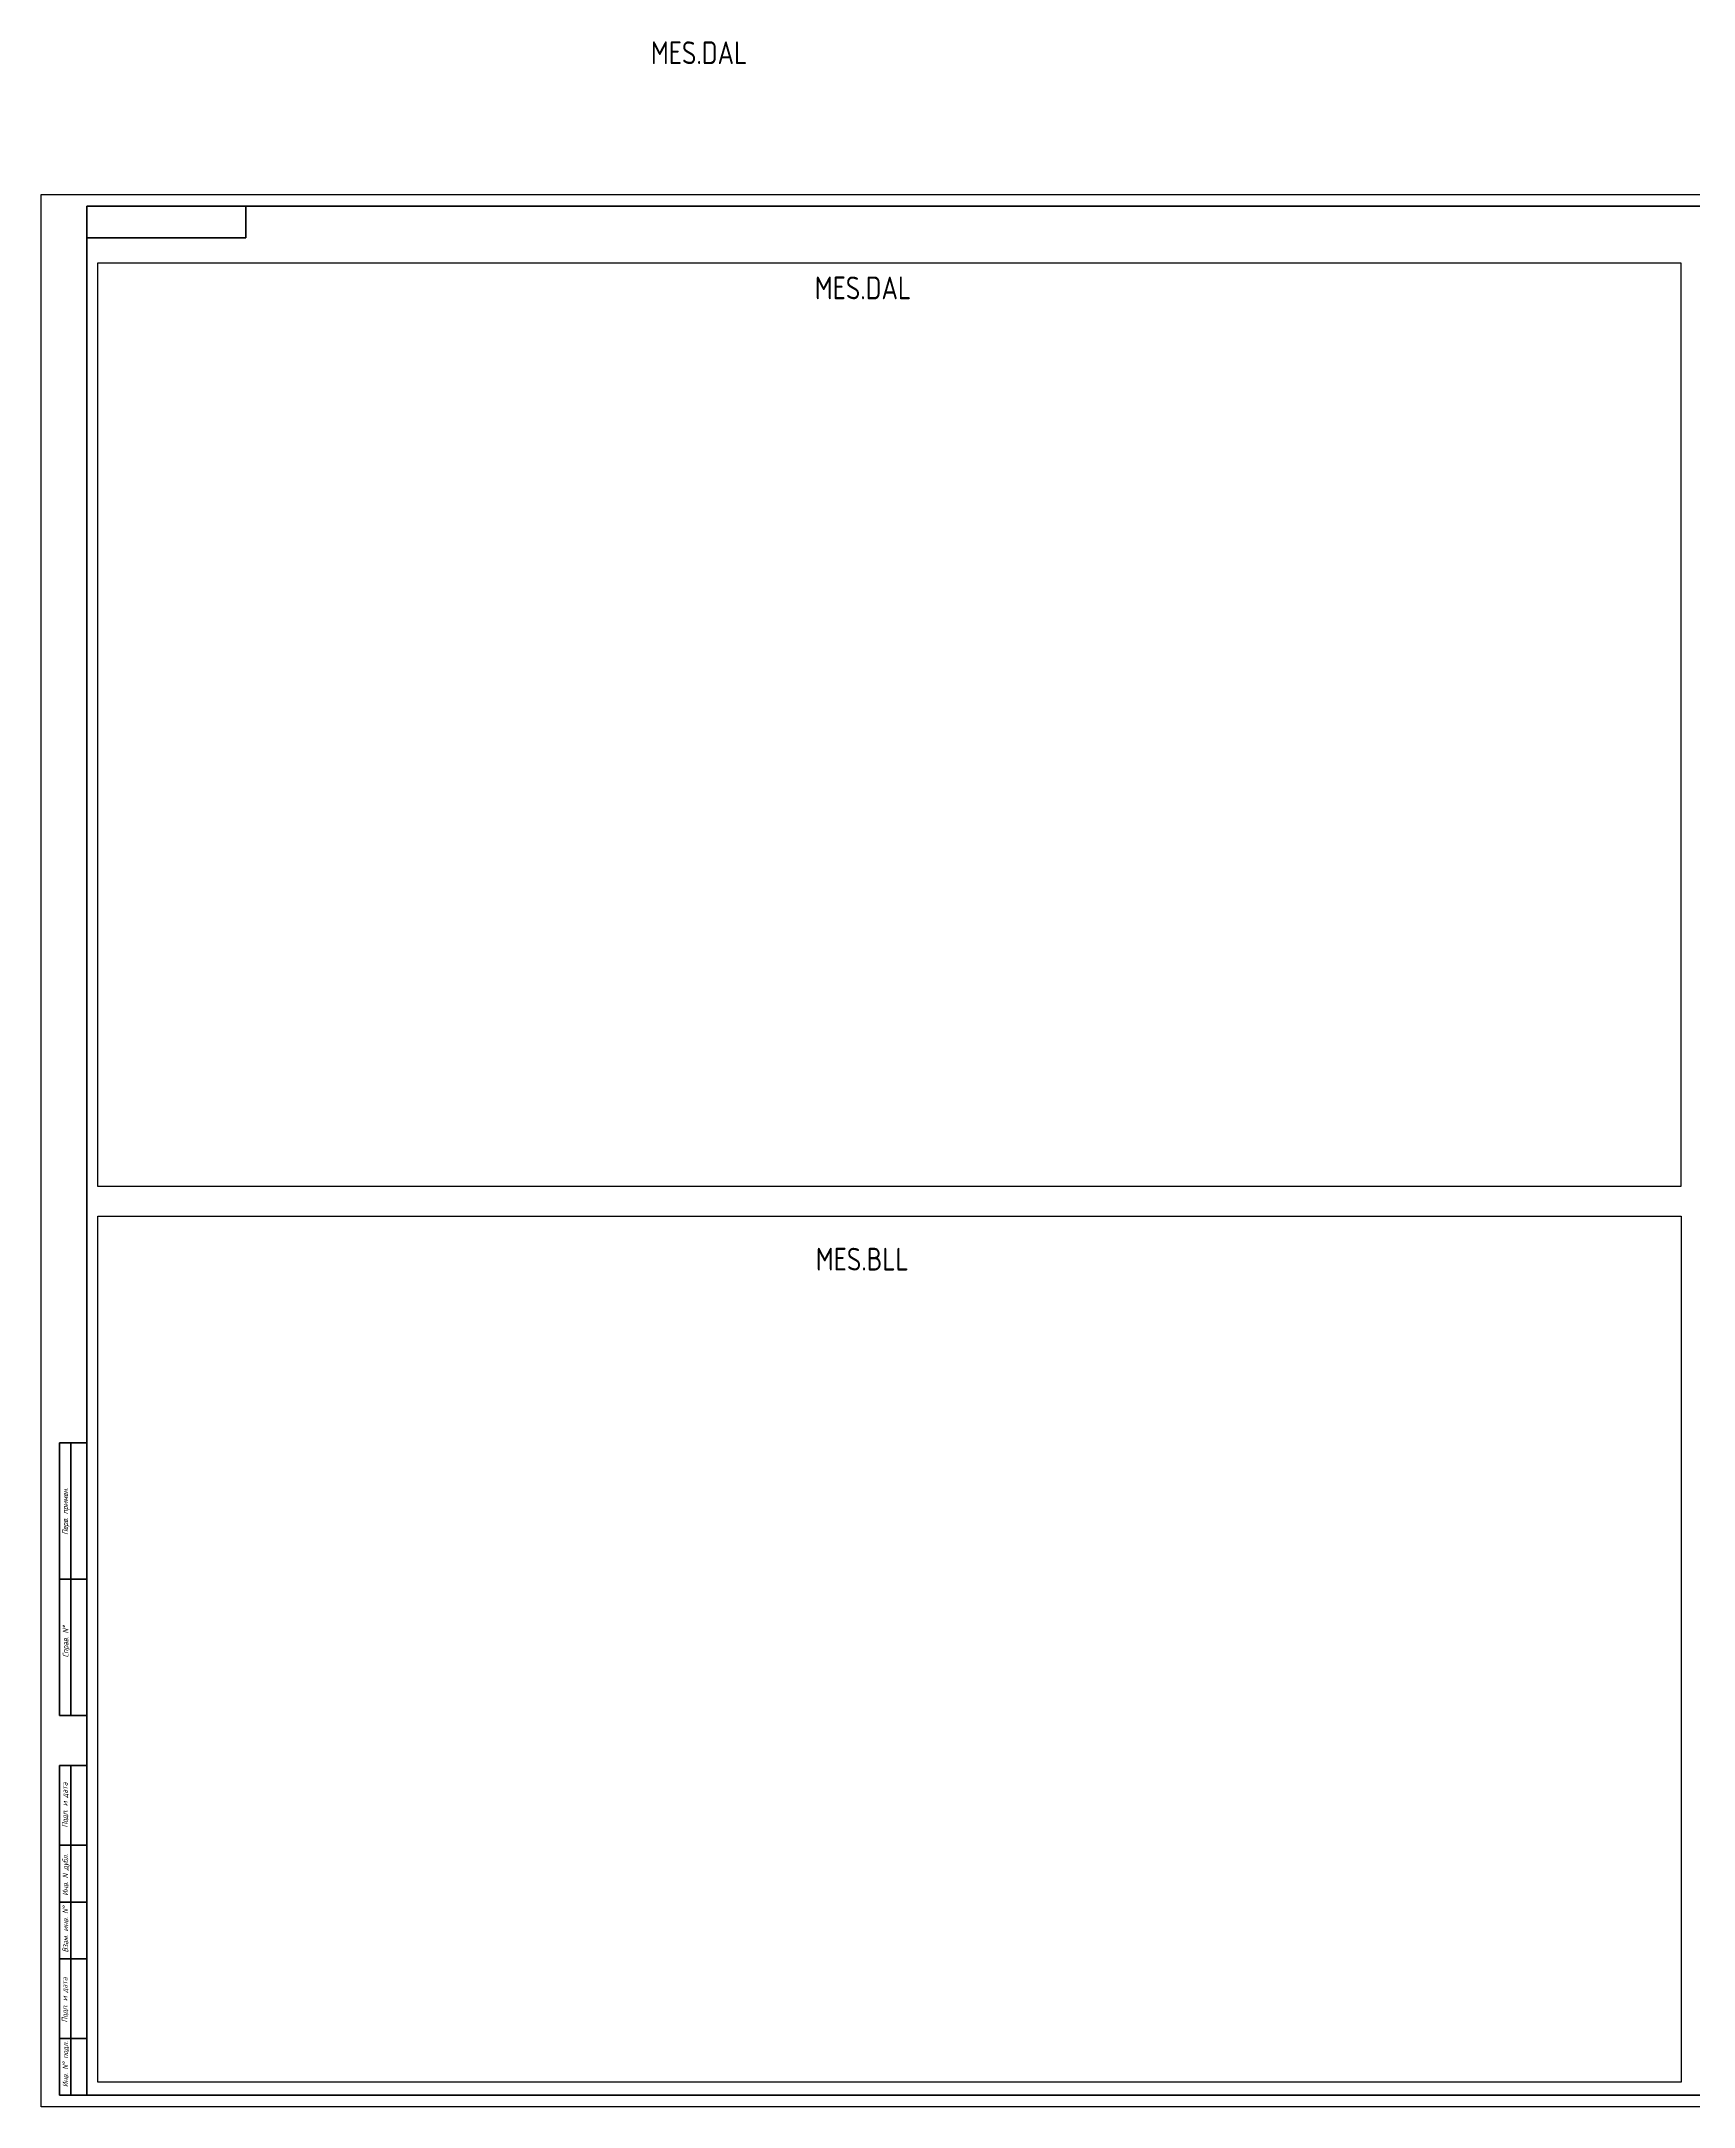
# Model space of a CAD drawing. Extents: x 1404 to 3454, y 74 to 1263.
# Drawn here: x 1404 to 2130, y 74 to 982 of the extents above; entities that cross this region are included whole.
import ezdxf

# ---------------------------------------------------------------- set-up
doc = ezdxf.new("R2010")
doc.units = 0
doc.header["$MEASUREMENT"] = 0
doc.layers.get('0').update_dxf_attribs({"linetype": 'CONTINUOUS'})
doc.layers.add('KONTUR', color=7, linetype='CONTINUOUS')
doc.layers.add('Основная', color=7, linetype='CONTINUOUS', lineweight=40)
doc.layers.add('текст', color=7, linetype='CONTINUOUS', lineweight=30)
doc.styles.add('ЕСКД', font='eskd15.shx', dxfattribs={"width": 0.8})
doc.styles.add('стиль1', font='romans.shx', dxfattribs={"width": 0.75, "oblique": 15, "height": 3.5})

msp = doc.modelspace()

# ---------------------------------------------------------------- linework, layer by layer
for points in [[(1428.4, 884.6), (2124.79, 884.6), (2124.79, 478.29), (1428.4, 478.29)], [(1428.34, 465.33), (2124.88, 465.33), (2124.88, 84.4), (1428.34, 84.4)]]:
    msp.add_lwpolyline(points, close=True)
at = {"layer": 'KONTUR'}
for p, q in [((1403.54, 73.57), (1403.54, 914.57)), ((1403.54, 914.57), (2592.54, 914.57)), ((2592.54, 73.57), (1403.54, 73.57))]:
    msp.add_line(p, q, dxfattribs=at)
at = {"layer": 'Основная'}
for p, q in [((1423.54, 118.57), (1423.54, 909.57)), ((2587.54, 909.57), (1423.54, 909.57)), ((1493.54, 895.57), (1493.54, 909.57)), ((1493.54, 895.57), (1423.54, 895.57)), ((1411.54, 365.57), (1411.54, 245.57)), ((1423.54, 365.57), (1411.54, 365.57)), ((1416.54, 245.57), (1416.54, 365.57)), ((1423.54, 305.57), (1411.54, 305.57)), ((1423.54, 245.57), (1411.54, 245.57)), ((1411.54, 78.57), (1411.54, 223.57)), ((1423.54, 223.57), (1411.54, 223.57)), ((1416.54, 78.57), (1416.54, 223.57)), ((1423.54, 188.57), (1411.54, 188.57)), ((1423.54, 163.57), (1411.54, 163.57)), ((1423.54, 138.57), (1411.54, 138.57)), ((1423.54, 78.57), (1423.54, 118.57)), ((1423.54, 103.57), (1411.54, 103.57)), ((2587.54, 78.57), (1411.54, 78.57))]:
    msp.add_line(p, q, dxfattribs=at)

# ---------------------------------------------------------------- texts
at = {"color": 250, "style": 'ЕСКД'}
for s, p in [('MES.DAL ', (1671.71, 971.99)), ('MES.DAL ', (1743.82, 868.56)), ('MES.BLL', (1744.27, 441.36))]:
    msp.add_text(s, height=10, dxfattribs=at).set_placement(p)
at = {"layer": 'текст', "style": 'стиль1', "oblique": 15, "width": 0.75}
for s, p in [('Перв. примен.', (1415.29, 325.08)), ('Справ. N%%d', (1415.45, 271.2)), ('Подп. и дата', (1415.11, 196.34)), ('Инв. N дубл.', (1415.36, 166.32)), ('Взам. инв. N%%d', (1415.36, 141.39)), ('Подп. и дата', (1415.06, 110.6)), ('Инв. N%%d подл.', (1415.36, 82.14))]:
    msp.add_text(s, height=2.5, rotation=90, dxfattribs=at).set_placement(p)

doc.saveas('drawing.dxf')
